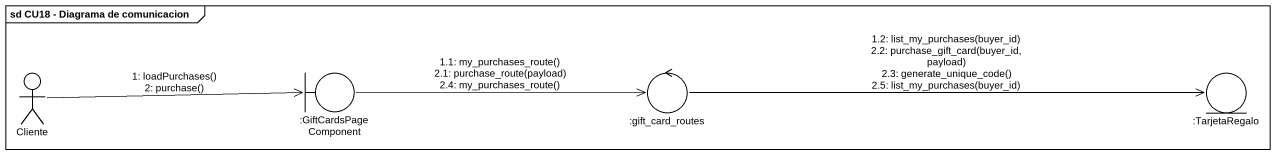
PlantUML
@startuml
mainframe sd CU18 - Diagrama de comunicacion
actor Cliente
boundary ":GiftCardsPageComponent" as GiftCardsPageComponent
control ":gift_card_routes" as gift_card_routes
entity ":TarjetaRegalo" as TarjetaRegalo
Cliente -right-> GiftCardsPageComponent : 1: loadPurchases()\n2: purchase()
GiftCardsPageComponent -right-> gift_card_routes : 1.1: my_purchases_route()\n2.1: purchase_route(payload)\n2.4: my_purchases_route()
gift_card_routes -right-> TarjetaRegalo : 1.2: list_my_purchases(buyer_id)\n2.2: purchase_gift_card(buyer_id, payload)\n2.3: generate_unique_code()\n2.5: list_my_purchases(buyer_id)
@enduml
